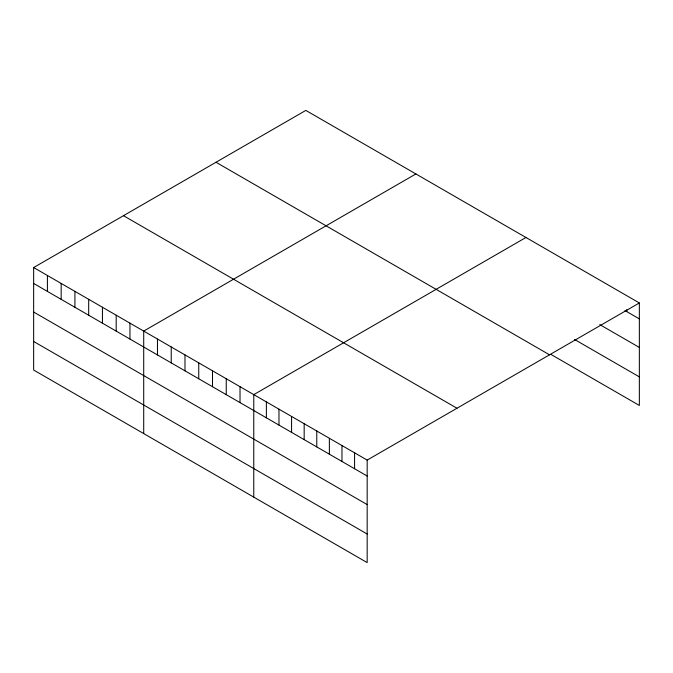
<?xml version="1.0" encoding="UTF-8"?>
<svg xmlns="http://www.w3.org/2000/svg" width="673" height="673" viewBox="0 0 673 673"><rect width="100%" height="100%" fill="white"/><g stroke="black" fill="none" stroke-linecap="round" stroke-linejoin="round"><path stroke-width="1.01" d="M639.35 302.959L367.172 460.096L367.172 562.594L33.65 370.041L33.65 267.543L305.828 110.406L639.35 302.959L639.35 405.457L551.153 354.536M415.889 173.945L143.711 331.091L143.711 433.589M525.95 237.485L253.771 394.63L253.771 497.128M624.948 310.556L639.35 318.876M599.752 324.579L639.35 347.445M574.549 339.47L639.35 376.88M216.008 162.26L549.53 354.814M123.47 215.688L456.992 408.242M33.65 267.543L367.172 460.096M33.65 283.459L367.172 476.013M33.65 312.028L367.172 504.59M33.65 341.472L367.172 534.025M626.748 309.605L626.748 311.599M354.57 452.828L354.57 468.736M341.968 445.551L341.968 461.468M329.366 438.274L329.366 454.191M316.773 431.006L316.773 446.914M304.171 423.729L304.171 439.646M291.569 416.452L291.569 432.369M278.975 409.176L278.975 425.092M266.373 401.907L266.373 417.824M240.017 386.689L240.017 402.605M226.254 378.748L226.254 394.664M212.5 370.798L212.5 386.714M198.745 362.856L198.745 378.773M184.982 354.915L184.982 370.831M171.228 346.974L171.228 362.89M157.465 339.032L157.465 354.949M129.956 323.141L129.956 339.057M116.193 315.2L116.193 331.116M102.439 307.258L102.439 323.175M88.685 299.317L88.685 315.233M74.922 291.375L74.922 307.292M61.167 283.426L61.167 299.342M47.404 275.484L47.404 291.401"/></g></svg>
